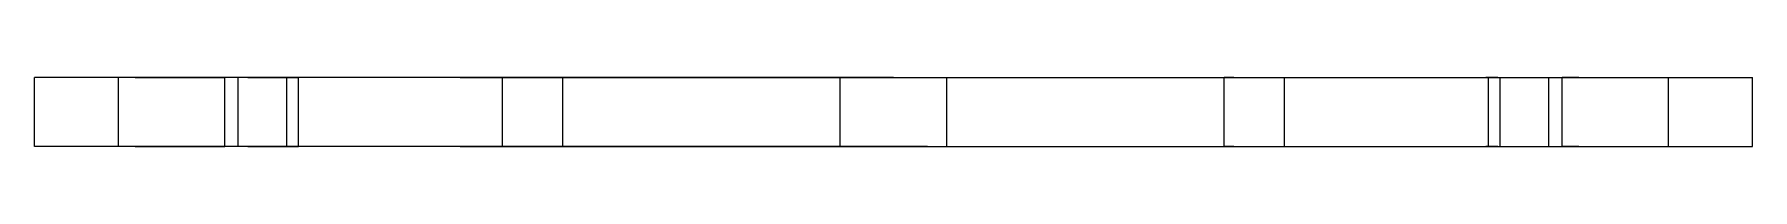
# Model space of a CAD drawing. Header units: millimetres. Extents: x -65 to 200, y -225 to 50.
# Drawn here: x 100 to 200, y -170 to -166 of the extents above; entities that cross this region are included whole.
import ezdxf

# ---------------------------------------------------------------- set-up
doc = ezdxf.new("R2010")
doc.units = ezdxf.units.MM
doc.layers.add('SIDE_YZ', color=7, linetype='Continuous')

msp = doc.modelspace()

# ---------------------------------------------------------------- linework, layer by layer
at = {"layer": 'SIDE_YZ'}
for p, q in [((100.089, -166), (100.01, -166)), ((100.01, -170), (100.01, -166)), ((100.247, -166), (100.089, -166)), ((100.484, -166), (100.247, -166)), ((100.798, -166), (100.484, -166)), ((101.191, -166), (100.798, -166)), ((101.661, -166), (101.191, -166)), ((102.207, -166), (101.661, -166)), ((102.829, -166), (102.207, -166)), ((103.526, -166), (102.829, -166)), ((104.296, -166), (103.526, -166)), ((105.138, -166), (104.296, -166)), ((104.901, -170), (104.901, -166)), ((104.906, -166), (104.901, -166)), ((104.915, -166), (104.906, -166)), ((104.93, -166), (104.915, -166)), ((104.95, -166), (104.93, -166)), ((104.974, -166), (104.95, -166)), ((105.003, -166), (104.974, -166)), ((105.037, -166), (105.003, -166)), ((105.075, -166), (105.037, -166)), ((105.119, -166), (105.075, -166)), ((105.166, -166), (105.119, -166)), ((106.051, -166), (105.138, -166)), ((105.219, -166), (105.166, -166)), ((105.275, -166), (105.219, -166)), ((105.336, -166), (105.275, -166)), ((105.401, -166), (105.336, -166)), ((105.47, -166), (105.401, -166)), ((105.544, -166), (105.47, -166)), ((105.621, -166), (105.544, -166)), ((105.702, -166), (105.621, -166)), ((105.786, -166), (105.702, -166)), ((105.874, -166), (105.786, -166)), ((105.874, -166), (105.966, -166)), ((105.966, -166), (106.06, -166)), ((107.034, -166), (106.051, -166)), ((106.06, -166), (106.158, -166)), ((106.158, -166), (106.259, -166)), ((106.259, -166), (106.362, -166)), ((106.362, -166), (106.468, -166)), ((106.468, -166), (106.576, -166)), ((106.576, -166), (106.687, -166)), ((106.687, -166), (106.799, -166)), ((106.799, -166), (106.914, -166)), ((106.914, -166), (107.03, -166)), ((107.03, -166), (107.148, -166)), ((108.085, -166), (107.034, -166)), ((107.148, -166), (107.267, -166)), ((107.267, -166), (107.388, -166)), ((107.388, -166), (107.509, -166)), ((107.509, -166), (107.631, -166)), ((107.631, -166), (107.754, -166)), ((107.754, -166), (107.877, -166)), ((107.877, -166), (108, -166)), ((108, -166), (108.123, -166)), ((109.201, -166), (108.085, -166)), ((108.123, -166), (108.246, -166)), ((108.246, -166), (108.369, -166)), ((108.369, -166), (108.491, -166)), ((108.491, -166), (108.612, -166)), ((108.612, -166), (108.733, -166)), ((108.733, -166), (108.852, -166)), ((108.852, -166), (108.97, -166)), ((108.97, -166), (109.086, -166)), ((109.086, -166), (109.201, -166)), ((110.383, -166), (109.201, -166)), ((109.201, -166), (109.313, -166)), ((109.313, -166), (109.424, -166)), ((109.424, -166), (109.532, -166)), ((109.532, -166), (109.638, -166)), ((109.638, -166), (109.741, -166)), ((109.741, -166), (109.842, -166)), ((109.842, -166), (109.94, -166)), ((109.94, -166), (110.034, -166)), ((110.034, -166), (110.126, -166)), ((110.126, -166), (110.214, -166)), ((110.214, -166), (110.298, -166)), ((110.298, -166), (110.379, -166)), ((110.379, -166), (110.456, -166)), ((111.627, -166), (110.383, -166)), ((110.456, -166), (110.53, -166)), ((110.53, -166), (110.599, -166)), ((110.599, -166), (110.664, -166)), ((110.664, -166), (110.725, -166)), ((110.725, -166), (110.781, -166)), ((110.781, -166), (110.834, -166)), ((110.834, -166), (110.881, -166)), ((110.881, -166), (110.925, -166)), ((110.925, -166), (110.963, -166)), ((110.963, -166), (110.997, -166)), ((110.997, -166), (111.026, -166)), ((111.026, -166), (111.05, -166)), ((111.05, -166), (111.07, -166)), ((111.07, -166), (111.085, -166)), ((111.085, -166), (111.094, -166)), ((111.094, -166), (111.099, -166)), ((111.099, -170), (111.099, -166)), ((112.932, -166), (111.627, -166)), ((111.877, -170), (111.877, -166)), ((111.88, -166), (111.877, -166)), ((111.886, -166), (111.88, -166)), ((111.894, -166), (111.886, -166)), ((111.905, -166), (111.894, -166)), ((111.919, -166), (111.905, -166)), ((111.935, -166), (111.919, -166)), ((111.954, -166), (111.935, -166)), ((111.976, -166), (111.954, -166)), ((112, -166), (111.976, -166)), ((112.027, -166), (112, -166)), ((112.057, -166), (112.027, -166)), ((112.089, -166), (112.057, -166)), ((112.123, -166), (112.089, -166)), ((112.16, -166), (112.123, -166)), ((112.199, -166), (112.16, -166)), ((112.24, -166), (112.199, -166)), ((112.284, -166), (112.24, -166)), ((112.33, -166), (112.284, -166)), ((112.377, -166), (112.33, -166)), ((112.427, -166), (112.377, -166)), ((112.427, -166), (112.479, -166)), ((112.479, -166), (112.532, -166)), ((112.532, -166), (112.587, -166)), ((112.587, -166), (112.644, -166)), ((112.644, -166), (112.702, -166)), ((112.702, -166), (112.762, -166)), ((112.762, -166), (112.823, -166)), ((112.823, -166), (112.886, -166)), ((112.886, -166), (112.949, -166)), ((114.295, -166), (112.932, -166)), ((112.949, -166), (113.014, -166)), ((113.014, -166), (113.08, -166)), ((113.08, -166), (113.146, -166)), ((113.146, -166), (113.213, -166)), ((113.213, -166), (113.281, -166)), ((113.281, -166), (113.35, -166)), ((113.35, -166), (113.419, -166)), ((113.419, -166), (113.488, -166)), ((113.488, -166), (113.557, -166)), ((113.557, -166), (113.627, -166)), ((113.627, -166), (113.697, -166)), ((113.697, -166), (113.766, -166)), ((113.766, -166), (113.835, -166)), ((113.835, -166), (113.904, -166)), ((113.904, -166), (113.973, -166)), ((113.973, -166), (114.041, -166)), ((114.041, -166), (114.108, -166)), ((114.108, -166), (114.174, -166)), ((114.174, -166), (114.24, -166)), ((114.24, -166), (114.305, -166)), ((115.715, -166), (114.295, -166)), ((114.305, -166), (114.368, -166)), ((114.368, -166), (114.431, -166)), ((114.431, -166), (114.492, -166)), ((114.492, -166), (114.552, -166)), ((114.552, -166), (114.61, -166)), ((114.61, -166), (114.667, -166)), ((114.667, -166), (114.722, -166)), ((114.707, -170), (114.707, -166)), ((114.763, -166), (114.707, -166)), ((114.722, -166), (114.775, -166)), ((114.874, -166), (114.763, -166)), ((114.775, -166), (114.827, -166)), ((114.827, -166), (114.877, -166)), ((115.041, -166), (114.874, -166)), ((114.877, -166), (114.924, -166)), ((114.924, -166), (114.97, -166)), ((114.97, -166), (115.014, -166)), ((115.014, -166), (115.055, -166)), ((115.264, -166), (115.041, -166)), ((115.055, -166), (115.094, -166)), ((115.094, -166), (115.131, -166)), ((115.131, -166), (115.165, -166)), ((115.165, -166), (115.197, -166)), ((115.197, -166), (115.227, -166)), ((115.227, -166), (115.254, -166)), ((115.254, -166), (115.278, -166)), ((115.541, -166), (115.264, -166)), ((115.278, -166), (115.3, -166)), ((115.3, -166), (115.319, -166)), ((115.319, -166), (115.335, -166)), ((115.335, -166), (115.349, -166)), ((115.349, -166), (115.36, -166)), ((115.36, -166), (115.368, -166)), ((115.368, -166), (115.374, -166)), ((115.374, -166), (115.377, -166)), ((115.377, -170), (115.377, -166)), ((115.873, -166), (115.541, -166)), ((117.189, -166), (115.715, -166)), ((116.258, -166), (115.873, -166)), ((116.698, -166), (116.258, -166)), ((117.189, -166), (116.698, -166)), ((118.715, -166), (117.189, -166)), ((117.733, -166), (117.189, -166)), ((118.327, -166), (117.733, -166)), ((118.972, -166), (118.327, -166)), ((120.29, -166), (118.715, -166)), ((119.666, -166), (118.972, -166)), ((120.408, -166), (119.666, -166)), ((121.912, -166), (120.29, -166)), ((121.196, -166), (120.408, -166)), ((122.03, -166), (121.196, -166)), ((123.579, -166), (121.912, -166)), ((122.909, -166), (122.03, -166)), ((123.83, -166), (122.909, -166)), ((125.288, -166), (123.579, -166)), ((124.792, -166), (123.83, -166)), ((124.792, -166), (125.795, -166)), ((127.035, -166), (125.288, -166)), ((125.795, -166), (126.835, -166)), ((126.835, -166), (127.913, -166)), ((128.819, -166), (127.035, -166)), ((127.25, -170), (127.25, -166)), ((127.253, -166), (127.25, -166)), ((127.259, -166), (127.253, -166)), ((127.267, -166), (127.259, -166)), ((127.278, -166), (127.267, -166)), ((127.292, -166), (127.278, -166)), ((127.308, -166), (127.292, -166)), ((127.327, -166), (127.308, -166)), ((127.349, -166), (127.327, -166)), ((127.373, -166), (127.349, -166)), ((127.4, -166), (127.373, -166)), ((127.43, -166), (127.4, -166)), ((127.462, -166), (127.43, -166)), ((127.496, -166), (127.462, -166)), ((127.533, -166), (127.496, -166)), ((127.572, -166), (127.533, -166)), ((127.613, -166), (127.572, -166)), ((127.657, -166), (127.613, -166)), ((127.703, -166), (127.657, -166)), ((127.75, -166), (127.703, -166)), ((127.8, -166), (127.75, -166)), ((127.8, -166), (127.852, -166)), ((127.852, -166), (127.905, -166)), ((127.905, -166), (127.96, -166)), ((127.913, -166), (129.025, -166)), ((127.96, -166), (128.017, -166)), ((128.017, -166), (128.075, -166)), ((128.075, -166), (128.135, -166)), ((128.135, -166), (128.196, -166)), ((128.196, -166), (128.259, -166)), ((128.259, -166), (128.322, -166)), ((128.322, -166), (128.387, -166)), ((128.387, -166), (128.453, -166)), ((128.453, -166), (128.519, -166)), ((128.519, -166), (128.586, -166)), ((128.586, -166), (128.654, -166)), ((128.654, -166), (128.723, -166)), ((128.723, -166), (128.792, -166)), ((128.792, -166), (128.861, -166)), ((130.636, -166), (128.819, -166)), ((128.861, -166), (128.93, -166)), ((128.93, -166), (129, -166)), ((129, -166), (129.07, -166)), ((129.025, -166), (130.17, -166)), ((129.07, -166), (129.139, -166)), ((129.139, -166), (129.208, -166)), ((129.208, -166), (129.277, -166)), ((129.277, -166), (129.346, -166)), ((129.346, -166), (129.414, -166)), ((129.414, -166), (129.481, -166)), ((129.481, -166), (129.547, -166)), ((129.547, -166), (129.613, -166)), ((129.613, -166), (129.678, -166)), ((129.678, -166), (129.741, -166)), ((129.741, -166), (129.804, -166)), ((129.804, -166), (129.865, -166)), ((129.865, -166), (129.925, -166)), ((129.925, -166), (129.983, -166)), ((129.983, -166), (130.04, -166)), ((130.04, -166), (130.095, -166)), ((130.095, -166), (130.148, -166)), ((130.148, -166), (130.2, -166)), ((130.17, -166), (131.347, -166)), ((130.2, -166), (130.25, -166)), ((130.25, -166), (130.297, -166)), ((130.297, -166), (130.343, -166)), ((130.343, -166), (130.387, -166)), ((130.387, -166), (130.428, -166)), ((130.428, -166), (130.467, -166)), ((130.467, -166), (130.504, -166)), ((130.504, -166), (130.538, -166)), ((130.538, -166), (130.57, -166)), ((130.6, -166), (130.57, -166)), ((130.627, -166), (130.6, -166)), ((130.651, -166), (130.627, -166)), ((132.484, -166), (130.636, -166)), ((130.673, -166), (130.651, -166)), ((130.692, -166), (130.673, -166)), ((130.708, -166), (130.692, -166)), ((130.722, -166), (130.708, -166)), ((130.722, -166), (130.733, -166)), ((130.741, -166), (130.733, -166)), ((130.741, -166), (130.747, -166)), ((130.747, -166), (130.75, -166)), ((130.75, -170), (130.75, -166)), ((131.347, -166), (132.553, -166)), ((134.36, -166), (132.484, -166)), ((132.553, -166), (133.787, -166)), ((133.787, -166), (135.046, -166)), ((136.261, -166), (134.36, -166)), ((135.046, -166), (136.329, -166)), ((138.183, -166), (136.261, -166)), ((136.329, -166), (137.634, -166)), ((137.634, -166), (138.958, -166)), ((140.124, -166), (138.183, -166)), ((138.958, -166), (140.3, -166)), ((142.08, -166), (140.124, -166)), ((140.3, -166), (141.657, -166)), ((141.657, -166), (143.027, -166)), ((144.049, -166), (142.08, -166)), ((143.027, -166), (144.409, -166)), ((146.027, -166), (144.049, -166)), ((144.409, -166), (145.799, -166)), ((145.799, -166), (147.195, -166)), ((148.012, -166), (146.027, -166)), ((146.901, -170), (146.901, -166)), ((146.906, -166), (146.901, -166)), ((146.915, -166), (146.906, -166)), ((146.93, -166), (146.915, -166)), ((146.95, -166), (146.93, -166)), ((146.974, -166), (146.95, -166)), ((147.003, -166), (146.974, -166)), ((147.037, -166), (147.003, -166)), ((147.075, -166), (147.037, -166)), ((147.119, -166), (147.075, -166)), ((147.166, -166), (147.119, -166)), ((147.219, -166), (147.166, -166)), ((147.195, -166), (148.597, -166)), ((147.275, -166), (147.219, -166)), ((147.336, -166), (147.275, -166)), ((147.401, -166), (147.336, -166)), ((147.47, -166), (147.401, -166)), ((147.544, -166), (147.47, -166)), ((147.621, -166), (147.544, -166)), ((147.702, -166), (147.621, -166)), ((147.786, -166), (147.702, -166)), ((147.786, -166), (147.874, -166)), ((147.874, -166), (147.966, -166)), ((147.966, -166), (148.06, -166)), ((150, -166), (148.012, -166)), ((148.06, -166), (148.158, -166)), ((148.158, -166), (148.259, -166)), ((148.259, -166), (148.362, -166)), ((148.362, -166), (148.468, -166)), ((148.468, -166), (148.576, -166)), ((148.576, -166), (148.687, -166)), ((148.597, -166), (150, -166)), ((148.687, -166), (148.799, -166)), ((148.799, -166), (148.914, -166)), ((148.914, -166), (149.03, -166)), ((149.03, -166), (149.148, -166)), ((149.148, -166), (149.267, -166)), ((149.267, -166), (149.388, -166)), ((149.388, -166), (149.509, -166)), ((149.509, -166), (149.631, -166)), ((149.631, -166), (149.754, -166)), ((149.754, -166), (149.877, -166)), ((149.877, -166), (150, -166)), ((150, -166), (151.988, -166)), ((150, -166), (150.123, -166)), ((150, -166), (151.403, -166)), ((150.123, -166), (150.246, -166)), ((150.246, -166), (150.369, -166)), ((150.369, -166), (150.491, -166)), ((150.491, -166), (150.612, -166)), ((150.612, -166), (150.733, -166)), ((150.733, -166), (150.852, -166)), ((150.852, -166), (150.97, -166)), ((150.97, -166), (151.086, -166)), ((151.086, -166), (151.201, -166)), ((151.201, -166), (151.313, -166)), ((151.313, -166), (151.424, -166)), ((151.403, -166), (152.805, -166)), ((151.424, -166), (151.532, -166)), ((151.532, -166), (151.638, -166)), ((151.638, -166), (151.741, -166)), ((151.741, -166), (151.842, -166)), ((151.842, -166), (151.94, -166)), ((151.94, -166), (152.034, -166)), ((151.988, -166), (153.973, -166)), ((152.034, -166), (152.126, -166)), ((152.126, -166), (152.214, -166)), ((152.214, -166), (152.298, -166)), ((152.298, -166), (152.379, -166)), ((152.379, -166), (152.456, -166)), ((152.456, -166), (152.53, -166)), ((152.53, -166), (152.599, -166)), ((152.599, -166), (152.664, -166)), ((152.664, -166), (152.725, -166)), ((152.725, -166), (152.781, -166)), ((152.781, -166), (152.834, -166)), ((152.805, -166), (154.201, -166)), ((152.834, -166), (152.881, -166)), ((152.881, -166), (152.925, -166)), ((152.925, -166), (152.963, -166)), ((152.963, -166), (152.997, -166)), ((152.997, -166), (153.026, -166)), ((153.026, -166), (153.05, -166)), ((153.05, -166), (153.07, -166)), ((153.07, -166), (153.085, -166)), ((153.085, -166), (153.094, -166)), ((153.094, -166), (153.099, -166)), ((153.099, -170), (153.099, -166)), ((153.973, -166), (155.951, -166)), ((154.201, -166), (155.591, -166)), ((155.591, -166), (156.973, -166)), ((155.951, -166), (157.92, -166)), ((156.973, -166), (158.343, -166)), ((157.92, -166), (159.876, -166)), ((158.343, -166), (159.7, -166)), ((159.7, -166), (161.042, -166)), ((159.876, -166), (161.817, -166)), ((161.042, -166), (162.366, -166)), ((161.817, -166), (163.739, -166)), ((162.366, -166), (163.671, -166)), ((163.671, -166), (164.954, -166)), ((163.739, -166), (165.64, -166)), ((164.954, -166), (166.213, -166)), ((165.64, -166), (167.516, -166)), ((166.213, -166), (167.447, -166)), ((167.447, -166), (168.653, -166)), ((167.516, -166), (169.364, -166)), ((168.653, -166), (169.83, -166)), ((169.25, -170), (169.25, -166)), ((169.253, -166), (169.25, -166)), ((169.259, -166), (169.253, -166)), ((169.267, -166), (169.259, -166)), ((169.278, -166), (169.267, -166)), ((169.292, -166), (169.278, -166)), ((169.308, -166), (169.292, -166)), ((169.327, -166), (169.308, -166)), ((169.349, -166), (169.327, -166)), ((169.373, -166), (169.349, -166)), ((169.364, -166), (171.181, -166)), ((169.4, -166), (169.373, -166)), ((169.43, -166), (169.4, -166)), ((169.462, -166), (169.43, -166)), ((169.496, -166), (169.462, -166)), ((169.533, -166), (169.496, -166)), ((169.572, -166), (169.533, -166)), ((169.613, -166), (169.572, -166)), ((169.657, -166), (169.613, -166)), ((169.703, -166), (169.657, -166)), ((169.75, -166), (169.703, -166)), ((169.8, -166), (169.75, -166)), ((169.8, -166), (169.852, -166)), ((169.83, -166), (170.975, -166)), ((169.852, -166), (169.905, -166)), ((169.905, -166), (169.96, -166)), ((169.96, -166), (170.017, -166)), ((170.017, -166), (170.075, -166)), ((170.075, -166), (170.135, -166)), ((170.135, -166), (170.196, -166)), ((170.196, -166), (170.259, -166)), ((170.259, -166), (170.322, -166)), ((170.322, -166), (170.387, -166)), ((170.387, -166), (170.453, -166)), ((170.453, -166), (170.519, -166)), ((170.519, -166), (170.586, -166)), ((170.586, -166), (170.654, -166)), ((170.654, -166), (170.723, -166)), ((170.723, -166), (170.792, -166)), ((170.792, -166), (170.861, -166)), ((170.861, -166), (170.93, -166)), ((170.93, -166), (171, -166)), ((170.975, -166), (172.087, -166)), ((171, -166), (171.07, -166)), ((171.07, -166), (171.139, -166)), ((171.139, -166), (171.208, -166)), ((171.181, -166), (172.965, -166)), ((171.208, -166), (171.277, -166)), ((171.277, -166), (171.346, -166)), ((171.346, -166), (171.414, -166)), ((171.414, -166), (171.481, -166)), ((171.481, -166), (171.547, -166)), ((171.547, -166), (171.613, -166)), ((171.613, -166), (171.678, -166)), ((171.678, -166), (171.741, -166)), ((171.741, -166), (171.804, -166)), ((171.804, -166), (171.865, -166)), ((171.865, -166), (171.925, -166)), ((171.925, -166), (171.983, -166)), ((171.983, -166), (172.04, -166)), ((172.04, -166), (172.095, -166)), ((172.087, -166), (173.165, -166)), ((172.095, -166), (172.148, -166)), ((172.148, -166), (172.2, -166)), ((172.2, -166), (172.25, -166)), ((172.25, -166), (172.297, -166)), ((172.297, -166), (172.343, -166)), ((172.343, -166), (172.387, -166)), ((172.387, -166), (172.428, -166)), ((172.428, -166), (172.467, -166)), ((172.467, -166), (172.504, -166)), ((172.504, -166), (172.538, -166)), ((172.538, -166), (172.57, -166)), ((172.57, -166), (172.6, -166)), ((172.6, -166), (172.627, -166)), ((172.627, -166), (172.651, -166)), ((172.651, -166), (172.673, -166)), ((172.673, -166), (172.692, -166)), ((172.692, -166), (172.708, -166)), ((172.708, -166), (172.722, -166)), ((172.722, -166), (172.733, -166)), ((172.733, -166), (172.741, -166)), ((172.741, -166), (172.747, -166)), ((172.747, -166), (172.75, -166)), ((172.75, -170), (172.75, -166)), ((172.965, -166), (174.712, -166)), ((173.165, -166), (174.205, -166)), ((174.205, -166), (175.208, -166)), ((174.712, -166), (176.421, -166)), ((175.208, -166), (176.17, -166)), ((176.17, -166), (177.091, -166)), ((176.421, -166), (178.088, -166)), ((177.091, -166), (177.97, -166)), ((177.97, -166), (178.804, -166)), ((178.088, -166), (179.71, -166)), ((178.804, -166), (179.592, -166)), ((179.592, -166), (180.334, -166)), ((179.71, -166), (181.285, -166)), ((180.334, -166), (181.028, -166)), ((181.028, -166), (181.673, -166)), ((181.285, -166), (182.811, -166)), ((181.673, -166), (182.267, -166)), ((182.267, -166), (182.811, -166)), ((182.811, -166), (184.285, -166)), ((182.811, -166), (183.302, -166)), ((183.302, -166), (183.742, -166)), ((183.742, -166), (184.127, -166)), ((184.127, -166), (184.459, -166)), ((184.285, -166), (185.705, -166)), ((184.736, -166), (184.459, -166)), ((184.623, -170), (184.623, -166)), ((184.626, -166), (184.623, -166)), ((184.632, -166), (184.626, -166)), ((184.64, -166), (184.632, -166)), ((184.651, -166), (184.64, -166)), ((184.665, -166), (184.651, -166)), ((184.681, -166), (184.665, -166)), ((184.7, -166), (184.681, -166)), ((184.722, -166), (184.7, -166)), ((184.746, -166), (184.722, -166)), ((184.959, -166), (184.736, -166)), ((184.773, -166), (184.746, -166)), ((184.803, -166), (184.773, -166)), ((184.835, -166), (184.803, -166)), ((184.869, -166), (184.835, -166)), ((184.906, -166), (184.869, -166)), ((184.945, -166), (184.906, -166)), ((184.986, -166), (184.945, -166)), ((185.126, -166), (184.959, -166)), ((185.03, -166), (184.986, -166)), ((185.076, -166), (185.03, -166)), ((185.123, -166), (185.076, -166)), ((185.173, -166), (185.123, -166)), ((185.126, -166), (185.237, -166)), ((185.173, -166), (185.225, -166)), ((185.225, -166), (185.278, -166)), ((185.237, -166), (185.293, -166)), ((185.278, -166), (185.333, -166)), ((185.293, -170), (185.293, -166)), ((185.333, -166), (185.39, -166)), ((185.39, -166), (185.448, -166)), ((185.448, -166), (185.508, -166)), ((185.508, -166), (185.569, -166)), ((185.569, -166), (185.632, -166)), ((185.632, -166), (185.695, -166)), ((185.695, -166), (185.76, -166)), ((185.705, -166), (187.068, -166)), ((185.76, -166), (185.826, -166)), ((185.826, -166), (185.892, -166)), ((185.892, -166), (185.959, -166)), ((185.959, -166), (186.027, -166)), ((186.027, -166), (186.096, -166)), ((186.096, -166), (186.165, -166)), ((186.165, -166), (186.234, -166)), ((186.234, -166), (186.303, -166)), ((186.303, -166), (186.373, -166)), ((186.373, -166), (186.443, -166)), ((186.443, -166), (186.512, -166)), ((186.512, -166), (186.581, -166)), ((186.581, -166), (186.65, -166)), ((186.65, -166), (186.719, -166)), ((186.719, -166), (186.787, -166)), ((186.787, -166), (186.854, -166)), ((186.854, -166), (186.92, -166)), ((186.92, -166), (186.986, -166)), ((186.986, -166), (187.051, -166)), ((187.051, -166), (187.114, -166)), ((187.068, -166), (188.373, -166)), ((187.114, -166), (187.177, -166)), ((187.177, -166), (187.238, -166)), ((187.238, -166), (187.298, -166)), ((187.298, -166), (187.356, -166)), ((187.356, -166), (187.413, -166)), ((187.413, -166), (187.468, -166)), ((187.468, -166), (187.521, -166)), ((187.521, -166), (187.573, -166)), ((187.573, -166), (187.623, -166)), ((187.623, -166), (187.67, -166)), ((187.67, -166), (187.716, -166)), ((187.716, -166), (187.76, -166)), ((187.76, -166), (187.801, -166)), ((187.801, -166), (187.84, -166)), ((187.84, -166), (187.877, -166)), ((187.877, -166), (187.911, -166)), ((187.911, -166), (187.943, -166)), ((187.943, -166), (187.973, -166)), ((187.973, -166), (188, -166)), ((188, -166), (188.024, -166)), ((188.024, -166), (188.046, -166)), ((188.046, -166), (188.065, -166)), ((188.065, -166), (188.081, -166)), ((188.081, -166), (188.095, -166)), ((188.095, -166), (188.106, -166)), ((188.106, -166), (188.114, -166)), ((188.114, -166), (188.12, -166)), ((188.12, -166), (188.123, -166)), ((188.123, -170), (188.123, -166)), ((188.373, -166), (189.617, -166)), ((188.901, -170), (188.901, -166)), ((188.906, -166), (188.901, -166)), ((188.915, -166), (188.906, -166)), ((188.93, -166), (188.915, -166)), ((188.95, -166), (188.93, -166)), ((188.974, -166), (188.95, -166)), ((189.003, -166), (188.974, -166)), ((189.037, -166), (189.003, -166)), ((189.075, -166), (189.037, -166)), ((189.119, -166), (189.075, -166)), ((189.166, -166), (189.119, -166)), ((189.219, -166), (189.166, -166)), ((189.275, -166), (189.219, -166)), ((189.336, -166), (189.275, -166)), ((189.401, -166), (189.336, -166)), ((189.47, -166), (189.401, -166)), ((189.544, -166), (189.47, -166)), ((189.621, -166), (189.544, -166)), ((189.617, -166), (190.799, -166)), ((189.702, -166), (189.621, -166)), ((189.786, -166), (189.702, -166)), ((189.874, -166), (189.786, -166)), ((189.874, -166), (189.966, -166)), ((189.966, -166), (190.06, -166)), ((190.06, -166), (190.158, -166)), ((190.158, -166), (190.259, -166)), ((190.259, -166), (190.362, -166)), ((190.362, -166), (190.468, -166)), ((190.468, -166), (190.576, -166)), ((190.576, -166), (190.687, -166)), ((190.687, -166), (190.799, -166)), ((190.799, -166), (191.915, -166)), ((190.799, -166), (190.914, -166)), ((190.914, -166), (191.03, -166)), ((191.03, -166), (191.148, -166)), ((191.148, -166), (191.267, -166)), ((191.267, -166), (191.388, -166)), ((191.388, -166), (191.509, -166)), ((191.509, -166), (191.631, -166)), ((191.631, -166), (191.754, -166)), ((191.754, -166), (191.877, -166)), ((191.877, -166), (192, -166)), ((191.915, -166), (192.966, -166)), ((192, -166), (192.123, -166)), ((192.123, -166), (192.246, -166)), ((192.246, -166), (192.369, -166)), ((192.369, -166), (192.491, -166)), ((192.491, -166), (192.612, -166)), ((192.612, -166), (192.733, -166)), ((192.733, -166), (192.852, -166)), ((192.852, -166), (192.97, -166)), ((192.966, -166), (193.949, -166)), ((192.97, -166), (193.086, -166)), ((193.086, -166), (193.201, -166)), ((193.201, -166), (193.313, -166)), ((193.313, -166), (193.424, -166)), ((193.424, -166), (193.532, -166)), ((193.532, -166), (193.638, -166)), ((193.638, -166), (193.741, -166)), ((193.741, -166), (193.842, -166)), ((193.842, -166), (193.94, -166)), ((193.94, -166), (194.034, -166)), ((193.949, -166), (194.862, -166)), ((194.034, -166), (194.126, -166)), ((194.126, -166), (194.214, -166)), ((194.214, -166), (194.298, -166)), ((194.298, -166), (194.379, -166)), ((194.379, -166), (194.456, -166)), ((194.456, -166), (194.53, -166)), ((194.53, -166), (194.599, -166)), ((194.599, -166), (194.664, -166)), ((194.664, -166), (194.725, -166)), ((194.725, -166), (194.781, -166)), ((194.781, -166), (194.834, -166)), ((194.834, -166), (194.881, -166)), ((194.862, -166), (195.704, -166)), ((194.881, -166), (194.925, -166)), ((194.925, -166), (194.963, -166)), ((194.963, -166), (194.997, -166)), ((194.997, -166), (195.026, -166)), ((195.026, -166), (195.05, -166)), ((195.05, -166), (195.07, -166)), ((195.07, -166), (195.085, -166)), ((195.085, -166), (195.094, -166)), ((195.094, -166), (195.099, -166)), ((195.099, -170), (195.099, -166)), ((195.704, -166), (196.474, -166)), ((196.474, -166), (197.171, -166)), ((197.171, -166), (197.793, -166)), ((197.793, -166), (198.339, -166)), ((198.339, -166), (198.809, -166)), ((198.809, -166), (199.202, -166)), ((199.202, -166), (199.516, -166)), ((199.516, -166), (199.753, -166)), ((199.753, -166), (199.911, -166)), ((199.911, -166), (199.99, -166)), ((199.99, -170), (199.99, -166)), ((100.089, -170), (100.01, -170)), ((100.247, -170), (100.089, -170)), ((100.484, -170), (100.247, -170)), ((100.798, -170), (100.484, -170)), ((101.191, -170), (100.798, -170)), ((101.661, -170), (101.191, -170)), ((102.207, -170), (101.661, -170)), ((102.829, -170), (102.207, -170)), ((103.526, -170), (102.829, -170)), ((104.296, -170), (103.526, -170)), ((105.138, -170), (104.296, -170)), ((104.906, -170), (104.901, -170)), ((104.915, -170), (104.906, -170)), ((104.93, -170), (104.915, -170)), ((104.95, -170), (104.93, -170)), ((104.974, -170), (104.95, -170)), ((105.003, -170), (104.974, -170)), ((105.037, -170), (105.003, -170)), ((105.075, -170), (105.037, -170)), ((105.119, -170), (105.075, -170)), ((105.166, -170), (105.119, -170)), ((106.051, -170), (105.138, -170)), ((105.219, -170), (105.166, -170)), ((105.275, -170), (105.219, -170)), ((105.336, -170), (105.275, -170)), ((105.401, -170), (105.336, -170)), ((105.47, -170), (105.401, -170)), ((105.544, -170), (105.47, -170)), ((105.621, -170), (105.544, -170)), ((105.702, -170), (105.621, -170)), ((105.786, -170), (105.702, -170)), ((105.874, -170), (105.786, -170)), ((105.874, -170), (105.966, -170)), ((105.966, -170), (106.06, -170)), ((107.034, -170), (106.051, -170)), ((106.06, -170), (106.158, -170)), ((106.158, -170), (106.259, -170)), ((106.259, -170), (106.362, -170)), ((106.362, -170), (106.468, -170)), ((106.468, -170), (106.576, -170)), ((106.576, -170), (106.687, -170)), ((106.687, -170), (106.799, -170)), ((106.799, -170), (106.914, -170)), ((106.914, -170), (107.03, -170)), ((107.03, -170), (107.148, -170)), ((108.085, -170), (107.034, -170)), ((107.148, -170), (107.267, -170)), ((107.267, -170), (107.388, -170)), ((107.388, -170), (107.509, -170)), ((107.509, -170), (107.631, -170)), ((107.631, -170), (107.754, -170)), ((107.754, -170), (107.877, -170)), ((107.877, -170), (108, -170)), ((108, -170), (108.123, -170)), ((109.201, -170), (108.085, -170)), ((108.123, -170), (108.246, -170)), ((108.246, -170), (108.369, -170)), ((108.369, -170), (108.491, -170)), ((108.491, -170), (108.612, -170)), ((108.612, -170), (108.733, -170)), ((108.733, -170), (108.852, -170)), ((108.852, -170), (108.97, -170)), ((108.97, -170), (109.086, -170)), ((109.086, -170), (109.201, -170)), ((110.383, -170), (109.201, -170)), ((109.201, -170), (109.313, -170)), ((109.313, -170), (109.424, -170)), ((109.424, -170), (109.532, -170)), ((109.532, -170), (109.638, -170)), ((109.638, -170), (109.741, -170)), ((109.741, -170), (109.842, -170)), ((109.842, -170), (109.94, -170)), ((109.94, -170), (110.034, -170)), ((110.034, -170), (110.126, -170)), ((110.126, -170), (110.214, -170)), ((110.214, -170), (110.298, -170)), ((110.298, -170), (110.379, -170)), ((110.379, -170), (110.456, -170)), ((111.627, -170), (110.383, -170)), ((110.456, -170), (110.53, -170)), ((110.53, -170), (110.599, -170)), ((110.599, -170), (110.664, -170)), ((110.664, -170), (110.725, -170)), ((110.725, -170), (110.781, -170)), ((110.781, -170), (110.834, -170)), ((110.834, -170), (110.881, -170)), ((110.881, -170), (110.925, -170)), ((110.925, -170), (110.963, -170)), ((110.963, -170), (110.997, -170)), ((110.997, -170), (111.026, -170)), ((111.026, -170), (111.05, -170)), ((111.05, -170), (111.07, -170)), ((111.07, -170), (111.085, -170)), ((111.085, -170), (111.094, -170)), ((111.094, -170), (111.099, -170)), ((112.932, -170), (111.627, -170)), ((111.88, -170), (111.877, -170)), ((111.886, -170), (111.88, -170)), ((111.894, -170), (111.886, -170)), ((111.905, -170), (111.894, -170)), ((111.919, -170), (111.905, -170)), ((111.935, -170), (111.919, -170)), ((111.954, -170), (111.935, -170)), ((111.976, -170), (111.954, -170)), ((112, -170), (111.976, -170)), ((112.027, -170), (112, -170)), ((112.057, -170), (112.027, -170)), ((112.089, -170), (112.057, -170)), ((112.123, -170), (112.089, -170)), ((112.16, -170), (112.123, -170)), ((112.199, -170), (112.16, -170)), ((112.24, -170), (112.199, -170)), ((112.284, -170), (112.24, -170)), ((112.33, -170), (112.284, -170)), ((112.377, -170), (112.33, -170)), ((112.427, -170), (112.377, -170)), ((112.427, -170), (112.479, -170)), ((112.479, -170), (112.532, -170)), ((112.532, -170), (112.587, -170)), ((112.587, -170), (112.644, -170)), ((112.644, -170), (112.702, -170)), ((112.702, -170), (112.762, -170)), ((112.762, -170), (112.823, -170)), ((112.823, -170), (112.886, -170)), ((112.886, -170), (112.949, -170)), ((114.295, -170), (112.932, -170)), ((112.949, -170), (113.014, -170)), ((113.014, -170), (113.08, -170)), ((113.08, -170), (113.146, -170)), ((113.146, -170), (113.213, -170)), ((113.213, -170), (113.281, -170)), ((113.281, -170), (113.35, -170)), ((113.35, -170), (113.419, -170)), ((113.419, -170), (113.488, -170)), ((113.488, -170), (113.557, -170)), ((113.557, -170), (113.627, -170)), ((113.627, -170), (113.697, -170)), ((113.697, -170), (113.766, -170)), ((113.766, -170), (113.835, -170)), ((113.835, -170), (113.904, -170)), ((113.904, -170), (113.973, -170)), ((113.973, -170), (114.041, -170)), ((114.041, -170), (114.108, -170)), ((114.108, -170), (114.174, -170)), ((114.174, -170), (114.24, -170)), ((114.24, -170), (114.305, -170)), ((115.715, -170), (114.295, -170)), ((114.305, -170), (114.368, -170)), ((114.368, -170), (114.431, -170)), ((114.431, -170), (114.492, -170)), ((114.492, -170), (114.552, -170)), ((114.552, -170), (114.61, -170)), ((114.61, -170), (114.667, -170)), ((114.667, -170), (114.722, -170)), ((114.763, -170), (114.707, -170)), ((114.722, -170), (114.775, -170)), ((114.874, -170), (114.763, -170)), ((114.775, -170), (114.827, -170)), ((114.827, -170), (114.877, -170)), ((115.041, -170), (114.874, -170)), ((114.877, -170), (114.924, -170)), ((114.924, -170), (114.97, -170)), ((114.97, -170), (115.014, -170)), ((115.014, -170), (115.055, -170)), ((115.264, -170), (115.041, -170)), ((115.055, -170), (115.094, -170)), ((115.094, -170), (115.131, -170)), ((115.131, -170), (115.165, -170)), ((115.165, -170), (115.197, -170)), ((115.197, -170), (115.227, -170)), ((115.227, -170), (115.254, -170)), ((115.254, -170), (115.278, -170)), ((115.541, -170), (115.264, -170)), ((115.278, -170), (115.3, -170)), ((115.3, -170), (115.319, -170)), ((115.319, -170), (115.335, -170)), ((115.335, -170), (115.349, -170)), ((115.349, -170), (115.36, -170)), ((115.36, -170), (115.368, -170)), ((115.368, -170), (115.374, -170)), ((115.374, -170), (115.377, -170)), ((115.873, -170), (115.541, -170)), ((117.189, -170), (115.715, -170)), ((116.258, -170), (115.873, -170)), ((116.698, -170), (116.258, -170)), ((117.189, -170), (116.698, -170)), ((118.715, -170), (117.189, -170)), ((117.733, -170), (117.189, -170)), ((118.327, -170), (117.733, -170)), ((118.972, -170), (118.327, -170)), ((120.29, -170), (118.715, -170)), ((119.666, -170), (118.972, -170)), ((120.408, -170), (119.666, -170)), ((121.912, -170), (120.29, -170)), ((121.196, -170), (120.408, -170)), ((122.03, -170), (121.196, -170)), ((123.579, -170), (121.912, -170)), ((122.909, -170), (122.03, -170)), ((123.83, -170), (122.909, -170)), ((125.288, -170), (123.579, -170)), ((124.792, -170), (123.83, -170)), ((124.792, -170), (125.795, -170)), ((127.035, -170), (125.288, -170)), ((125.795, -170), (126.835, -170)), ((126.835, -170), (127.913, -170)), ((128.819, -170), (127.035, -170)), ((127.253, -170), (127.25, -170)), ((127.259, -170), (127.253, -170)), ((127.267, -170), (127.259, -170)), ((127.278, -170), (127.267, -170)), ((127.292, -170), (127.278, -170)), ((127.308, -170), (127.292, -170)), ((127.327, -170), (127.308, -170)), ((127.349, -170), (127.327, -170)), ((127.373, -170), (127.349, -170)), ((127.4, -170), (127.373, -170)), ((127.43, -170), (127.4, -170)), ((127.462, -170), (127.43, -170)), ((127.496, -170), (127.462, -170)), ((127.533, -170), (127.496, -170)), ((127.572, -170), (127.533, -170)), ((127.613, -170), (127.572, -170)), ((127.657, -170), (127.613, -170)), ((127.703, -170), (127.657, -170)), ((127.75, -170), (127.703, -170)), ((127.8, -170), (127.75, -170)), ((127.8, -170), (127.852, -170)), ((127.852, -170), (127.905, -170)), ((127.905, -170), (127.96, -170)), ((127.913, -170), (129.025, -170)), ((127.96, -170), (128.017, -170)), ((128.017, -170), (128.075, -170)), ((128.075, -170), (128.135, -170)), ((128.135, -170), (128.196, -170)), ((128.196, -170), (128.259, -170)), ((128.259, -170), (128.322, -170)), ((128.322, -170), (128.387, -170)), ((128.387, -170), (128.453, -170)), ((128.453, -170), (128.519, -170)), ((128.519, -170), (128.586, -170)), ((128.586, -170), (128.654, -170)), ((128.654, -170), (128.723, -170)), ((128.723, -170), (128.792, -170)), ((128.792, -170), (128.861, -170)), ((130.636, -170), (128.819, -170)), ((128.861, -170), (128.93, -170)), ((128.93, -170), (129, -170)), ((129, -170), (129.07, -170)), ((129.025, -170), (130.17, -170)), ((129.07, -170), (129.139, -170)), ((129.139, -170), (129.208, -170)), ((129.208, -170), (129.277, -170)), ((129.277, -170), (129.346, -170)), ((129.346, -170), (129.414, -170)), ((129.414, -170), (129.481, -170)), ((129.481, -170), (129.547, -170)), ((129.547, -170), (129.613, -170)), ((129.613, -170), (129.678, -170)), ((129.678, -170), (129.741, -170)), ((129.741, -170), (129.804, -170)), ((129.804, -170), (129.865, -170)), ((129.865, -170), (129.925, -170)), ((129.925, -170), (129.983, -170)), ((129.983, -170), (130.04, -170)), ((130.04, -170), (130.095, -170)), ((130.095, -170), (130.148, -170)), ((130.148, -170), (130.2, -170)), ((130.17, -170), (131.347, -170)), ((130.2, -170), (130.25, -170)), ((130.25, -170), (130.297, -170)), ((130.297, -170), (130.343, -170)), ((130.343, -170), (130.387, -170)), ((130.387, -170), (130.428, -170)), ((130.428, -170), (130.467, -170)), ((130.467, -170), (130.504, -170)), ((130.504, -170), (130.538, -170)), ((130.538, -170), (130.57, -170)), ((130.6, -170), (130.57, -170)), ((130.627, -170), (130.6, -170)), ((130.651, -170), (130.627, -170)), ((132.484, -170), (130.636, -170)), ((130.673, -170), (130.651, -170)), ((130.692, -170), (130.673, -170)), ((130.708, -170), (130.692, -170)), ((130.708, -170), (130.722, -170)), ((130.722, -170), (130.733, -170)), ((130.741, -170), (130.733, -170)), ((130.747, -170), (130.741, -170)), ((130.747, -170), (130.75, -170)), ((131.347, -170), (132.553, -170)), ((134.36, -170), (132.484, -170)), ((132.553, -170), (133.787, -170)), ((133.787, -170), (135.046, -170)), ((136.261, -170), (134.36, -170)), ((135.046, -170), (136.329, -170)), ((138.183, -170), (136.261, -170)), ((136.329, -170), (137.634, -170)), ((137.634, -170), (138.958, -170)), ((140.124, -170), (138.183, -170)), ((138.958, -170), (140.3, -170)), ((142.08, -170), (140.124, -170)), ((140.3, -170), (141.657, -170)), ((141.657, -170), (143.027, -170)), ((144.049, -170), (142.08, -170)), ((143.027, -170), (144.409, -170)), ((146.027, -170), (144.049, -170)), ((144.409, -170), (145.799, -170)), ((145.799, -170), (147.195, -170)), ((148.012, -170), (146.027, -170)), ((146.906, -170), (146.901, -170)), ((146.915, -170), (146.906, -170)), ((146.93, -170), (146.915, -170)), ((146.95, -170), (146.93, -170)), ((146.974, -170), (146.95, -170)), ((147.003, -170), (146.974, -170)), ((147.037, -170), (147.003, -170)), ((147.075, -170), (147.037, -170)), ((147.119, -170), (147.075, -170)), ((147.166, -170), (147.119, -170)), ((147.219, -170), (147.166, -170)), ((147.195, -170), (148.597, -170)), ((147.275, -170), (147.219, -170)), ((147.336, -170), (147.275, -170)), ((147.401, -170), (147.336, -170)), ((147.47, -170), (147.401, -170)), ((147.544, -170), (147.47, -170)), ((147.621, -170), (147.544, -170)), ((147.702, -170), (147.621, -170)), ((147.786, -170), (147.702, -170)), ((147.786, -170), (147.874, -170)), ((147.874, -170), (147.966, -170)), ((147.966, -170), (148.06, -170)), ((150, -170), (148.012, -170)), ((148.06, -170), (148.158, -170)), ((148.158, -170), (148.259, -170)), ((148.259, -170), (148.362, -170)), ((148.362, -170), (148.468, -170)), ((148.468, -170), (148.576, -170)), ((148.576, -170), (148.687, -170)), ((148.597, -170), (150, -170)), ((148.687, -170), (148.799, -170)), ((148.799, -170), (148.914, -170)), ((148.914, -170), (149.03, -170)), ((149.03, -170), (149.148, -170)), ((149.148, -170), (149.267, -170)), ((149.267, -170), (149.388, -170)), ((149.388, -170), (149.509, -170)), ((149.509, -170), (149.631, -170)), ((149.631, -170), (149.754, -170)), ((149.754, -170), (149.877, -170)), ((149.877, -170), (150, -170)), ((151.988, -170), (150, -170)), ((150, -170), (150.123, -170)), ((150, -170), (151.403, -170)), ((150.123, -170), (150.246, -170)), ((150.246, -170), (150.369, -170)), ((150.369, -170), (150.491, -170)), ((150.491, -170), (150.612, -170)), ((150.612, -170), (150.733, -170)), ((150.733, -170), (150.852, -170)), ((150.852, -170), (150.97, -170)), ((150.97, -170), (151.086, -170)), ((151.086, -170), (151.201, -170)), ((151.201, -170), (151.313, -170)), ((151.313, -170), (151.424, -170)), ((151.403, -170), (152.805, -170)), ((151.424, -170), (151.532, -170)), ((151.532, -170), (151.638, -170)), ((151.638, -170), (151.741, -170)), ((151.741, -170), (151.842, -170)), ((151.842, -170), (151.94, -170)), ((151.94, -170), (152.034, -170)), ((151.988, -170), (153.973, -170)), ((152.034, -170), (152.126, -170)), ((152.126, -170), (152.214, -170)), ((152.214, -170), (152.298, -170)), ((152.298, -170), (152.379, -170)), ((152.379, -170), (152.456, -170)), ((152.456, -170), (152.53, -170)), ((152.53, -170), (152.599, -170)), ((152.599, -170), (152.664, -170)), ((152.664, -170), (152.725, -170)), ((152.725, -170), (152.781, -170)), ((152.781, -170), (152.834, -170)), ((152.805, -170), (154.201, -170)), ((152.834, -170), (152.881, -170)), ((152.881, -170), (152.925, -170)), ((152.925, -170), (152.963, -170)), ((152.963, -170), (152.997, -170)), ((152.997, -170), (153.026, -170)), ((153.026, -170), (153.05, -170)), ((153.05, -170), (153.07, -170)), ((153.07, -170), (153.085, -170)), ((153.085, -170), (153.094, -170)), ((153.094, -170), (153.099, -170)), ((153.973, -170), (155.951, -170)), ((154.201, -170), (155.591, -170)), ((155.591, -170), (156.973, -170)), ((155.951, -170), (157.92, -170)), ((156.973, -170), (158.343, -170)), ((157.92, -170), (159.876, -170)), ((158.343, -170), (159.7, -170)), ((159.7, -170), (161.042, -170)), ((159.876, -170), (161.817, -170)), ((161.042, -170), (162.366, -170)), ((161.817, -170), (163.739, -170)), ((162.366, -170), (163.671, -170)), ((163.671, -170), (164.954, -170)), ((163.739, -170), (165.64, -170)), ((164.954, -170), (166.213, -170)), ((165.64, -170), (167.516, -170)), ((166.213, -170), (167.447, -170)), ((167.447, -170), (168.653, -170)), ((167.516, -170), (169.364, -170)), ((168.653, -170), (169.83, -170)), ((169.253, -170), (169.25, -170)), ((169.259, -170), (169.253, -170)), ((169.267, -170), (169.259, -170)), ((169.278, -170), (169.267, -170)), ((169.292, -170), (169.278, -170)), ((169.308, -170), (169.292, -170)), ((169.327, -170), (169.308, -170)), ((169.349, -170), (169.327, -170)), ((169.373, -170), (169.349, -170)), ((169.364, -170), (171.181, -170)), ((169.4, -170), (169.373, -170)), ((169.43, -170), (169.4, -170)), ((169.462, -170), (169.43, -170)), ((169.496, -170), (169.462, -170)), ((169.533, -170), (169.496, -170)), ((169.572, -170), (169.533, -170)), ((169.613, -170), (169.572, -170)), ((169.657, -170), (169.613, -170)), ((169.703, -170), (169.657, -170)), ((169.75, -170), (169.703, -170)), ((169.8, -170), (169.75, -170)), ((169.8, -170), (169.852, -170)), ((169.83, -170), (170.975, -170)), ((169.852, -170), (169.905, -170)), ((169.905, -170), (169.96, -170)), ((169.96, -170), (170.017, -170)), ((170.017, -170), (170.075, -170)), ((170.075, -170), (170.135, -170)), ((170.135, -170), (170.196, -170)), ((170.196, -170), (170.259, -170)), ((170.259, -170), (170.322, -170)), ((170.322, -170), (170.387, -170)), ((170.387, -170), (170.453, -170)), ((170.453, -170), (170.519, -170)), ((170.519, -170), (170.586, -170)), ((170.586, -170), (170.654, -170)), ((170.654, -170), (170.723, -170)), ((170.723, -170), (170.792, -170)), ((170.792, -170), (170.861, -170)), ((170.861, -170), (170.93, -170)), ((170.93, -170), (171, -170)), ((170.975, -170), (172.087, -170)), ((171, -170), (171.07, -170)), ((171.07, -170), (171.139, -170)), ((171.139, -170), (171.208, -170)), ((171.181, -170), (172.965, -170)), ((171.208, -170), (171.277, -170)), ((171.277, -170), (171.346, -170)), ((171.346, -170), (171.414, -170)), ((171.414, -170), (171.481, -170)), ((171.481, -170), (171.547, -170)), ((171.547, -170), (171.613, -170)), ((171.613, -170), (171.678, -170)), ((171.678, -170), (171.741, -170)), ((171.741, -170), (171.804, -170)), ((171.804, -170), (171.865, -170)), ((171.865, -170), (171.925, -170)), ((171.925, -170), (171.983, -170)), ((171.983, -170), (172.04, -170)), ((172.04, -170), (172.095, -170)), ((172.087, -170), (173.165, -170)), ((172.095, -170), (172.148, -170)), ((172.148, -170), (172.2, -170)), ((172.2, -170), (172.25, -170)), ((172.25, -170), (172.297, -170)), ((172.297, -170), (172.343, -170)), ((172.343, -170), (172.387, -170)), ((172.387, -170), (172.428, -170)), ((172.428, -170), (172.467, -170)), ((172.467, -170), (172.504, -170)), ((172.504, -170), (172.538, -170)), ((172.538, -170), (172.57, -170)), ((172.57, -170), (172.6, -170)), ((172.6, -170), (172.627, -170)), ((172.627, -170), (172.651, -170)), ((172.651, -170), (172.673, -170)), ((172.673, -170), (172.692, -170)), ((172.692, -170), (172.708, -170)), ((172.708, -170), (172.722, -170)), ((172.722, -170), (172.733, -170)), ((172.733, -170), (172.741, -170)), ((172.741, -170), (172.747, -170)), ((172.747, -170), (172.75, -170)), ((172.965, -170), (174.712, -170)), ((173.165, -170), (174.205, -170)), ((174.205, -170), (175.208, -170)), ((174.712, -170), (176.421, -170)), ((175.208, -170), (176.17, -170)), ((176.17, -170), (177.091, -170)), ((176.421, -170), (178.088, -170)), ((177.091, -170), (177.97, -170)), ((177.97, -170), (178.804, -170)), ((178.088, -170), (179.71, -170)), ((178.804, -170), (179.592, -170)), ((179.592, -170), (180.334, -170)), ((179.71, -170), (181.285, -170)), ((180.334, -170), (181.028, -170)), ((181.028, -170), (181.673, -170)), ((181.285, -170), (182.811, -170)), ((181.673, -170), (182.267, -170)), ((182.267, -170), (182.811, -170)), ((182.811, -170), (184.285, -170)), ((182.811, -170), (183.302, -170)), ((183.302, -170), (183.742, -170)), ((183.742, -170), (184.127, -170)), ((184.127, -170), (184.459, -170)), ((184.285, -170), (185.705, -170)), ((184.736, -170), (184.459, -170)), ((184.626, -170), (184.623, -170)), ((184.632, -170), (184.626, -170)), ((184.64, -170), (184.632, -170)), ((184.651, -170), (184.64, -170)), ((184.665, -170), (184.651, -170)), ((184.681, -170), (184.665, -170)), ((184.7, -170), (184.681, -170)), ((184.722, -170), (184.7, -170)), ((184.746, -170), (184.722, -170)), ((184.959, -170), (184.736, -170)), ((184.773, -170), (184.746, -170)), ((184.803, -170), (184.773, -170)), ((184.835, -170), (184.803, -170)), ((184.869, -170), (184.835, -170)), ((184.906, -170), (184.869, -170)), ((184.945, -170), (184.906, -170)), ((184.986, -170), (184.945, -170)), ((185.126, -170), (184.959, -170)), ((185.03, -170), (184.986, -170)), ((185.076, -170), (185.03, -170)), ((185.123, -170), (185.076, -170)), ((185.173, -170), (185.123, -170)), ((185.126, -170), (185.237, -170)), ((185.173, -170), (185.225, -170)), ((185.225, -170), (185.278, -170)), ((185.237, -170), (185.293, -170)), ((185.278, -170), (185.333, -170)), ((185.333, -170), (185.39, -170)), ((185.39, -170), (185.448, -170)), ((185.448, -170), (185.508, -170)), ((185.508, -170), (185.569, -170)), ((185.569, -170), (185.632, -170)), ((185.632, -170), (185.695, -170)), ((185.695, -170), (185.76, -170)), ((185.705, -170), (187.068, -170)), ((185.76, -170), (185.826, -170)), ((185.826, -170), (185.892, -170)), ((185.892, -170), (185.959, -170)), ((185.959, -170), (186.027, -170)), ((186.027, -170), (186.096, -170)), ((186.096, -170), (186.165, -170)), ((186.165, -170), (186.234, -170)), ((186.234, -170), (186.303, -170)), ((186.303, -170), (186.373, -170)), ((186.373, -170), (186.443, -170)), ((186.443, -170), (186.512, -170)), ((186.512, -170), (186.581, -170)), ((186.581, -170), (186.65, -170)), ((186.65, -170), (186.719, -170)), ((186.719, -170), (186.787, -170)), ((186.787, -170), (186.854, -170)), ((186.854, -170), (186.92, -170)), ((186.92, -170), (186.986, -170)), ((186.986, -170), (187.051, -170)), ((187.051, -170), (187.114, -170)), ((187.068, -170), (188.373, -170)), ((187.114, -170), (187.177, -170)), ((187.177, -170), (187.238, -170)), ((187.238, -170), (187.298, -170)), ((187.298, -170), (187.356, -170)), ((187.356, -170), (187.413, -170)), ((187.413, -170), (187.468, -170)), ((187.468, -170), (187.521, -170)), ((187.521, -170), (187.573, -170)), ((187.573, -170), (187.623, -170)), ((187.623, -170), (187.67, -170)), ((187.67, -170), (187.716, -170)), ((187.716, -170), (187.76, -170)), ((187.76, -170), (187.801, -170)), ((187.801, -170), (187.84, -170)), ((187.84, -170), (187.877, -170)), ((187.877, -170), (187.911, -170)), ((187.911, -170), (187.943, -170)), ((187.943, -170), (187.973, -170)), ((187.973, -170), (188, -170)), ((188, -170), (188.024, -170)), ((188.024, -170), (188.046, -170)), ((188.046, -170), (188.065, -170)), ((188.065, -170), (188.081, -170)), ((188.081, -170), (188.095, -170)), ((188.095, -170), (188.106, -170)), ((188.106, -170), (188.114, -170)), ((188.114, -170), (188.12, -170)), ((188.12, -170), (188.123, -170)), ((188.373, -170), (189.617, -170)), ((188.906, -170), (188.901, -170)), ((188.915, -170), (188.906, -170)), ((188.93, -170), (188.915, -170)), ((188.95, -170), (188.93, -170)), ((188.974, -170), (188.95, -170)), ((189.003, -170), (188.974, -170)), ((189.037, -170), (189.003, -170)), ((189.075, -170), (189.037, -170)), ((189.119, -170), (189.075, -170)), ((189.166, -170), (189.119, -170)), ((189.219, -170), (189.166, -170)), ((189.275, -170), (189.219, -170)), ((189.336, -170), (189.275, -170)), ((189.401, -170), (189.336, -170)), ((189.47, -170), (189.401, -170)), ((189.544, -170), (189.47, -170)), ((189.621, -170), (189.544, -170)), ((189.617, -170), (190.799, -170)), ((189.702, -170), (189.621, -170)), ((189.786, -170), (189.702, -170)), ((189.874, -170), (189.786, -170)), ((189.874, -170), (189.966, -170)), ((189.966, -170), (190.06, -170)), ((190.06, -170), (190.158, -170)), ((190.158, -170), (190.259, -170)), ((190.259, -170), (190.362, -170)), ((190.362, -170), (190.468, -170)), ((190.468, -170), (190.576, -170)), ((190.576, -170), (190.687, -170)), ((190.687, -170), (190.799, -170)), ((190.799, -170), (191.915, -170)), ((190.799, -170), (190.914, -170)), ((190.914, -170), (191.03, -170)), ((191.03, -170), (191.148, -170)), ((191.148, -170), (191.267, -170)), ((191.267, -170), (191.388, -170)), ((191.388, -170), (191.509, -170)), ((191.509, -170), (191.631, -170)), ((191.631, -170), (191.754, -170)), ((191.754, -170), (191.877, -170)), ((191.877, -170), (192, -170)), ((191.915, -170), (192.966, -170)), ((192, -170), (192.123, -170)), ((192.123, -170), (192.246, -170)), ((192.246, -170), (192.369, -170)), ((192.369, -170), (192.491, -170)), ((192.491, -170), (192.612, -170)), ((192.612, -170), (192.733, -170)), ((192.733, -170), (192.852, -170)), ((192.852, -170), (192.97, -170)), ((192.966, -170), (193.949, -170)), ((192.97, -170), (193.086, -170)), ((193.086, -170), (193.201, -170)), ((193.201, -170), (193.313, -170)), ((193.313, -170), (193.424, -170)), ((193.424, -170), (193.532, -170)), ((193.532, -170), (193.638, -170)), ((193.638, -170), (193.741, -170)), ((193.741, -170), (193.842, -170)), ((193.842, -170), (193.94, -170)), ((193.94, -170), (194.034, -170)), ((193.949, -170), (194.862, -170)), ((194.034, -170), (194.126, -170)), ((194.126, -170), (194.214, -170)), ((194.214, -170), (194.298, -170)), ((194.298, -170), (194.379, -170)), ((194.379, -170), (194.456, -170)), ((194.456, -170), (194.53, -170)), ((194.53, -170), (194.599, -170)), ((194.599, -170), (194.664, -170)), ((194.664, -170), (194.725, -170)), ((194.725, -170), (194.781, -170)), ((194.781, -170), (194.834, -170)), ((194.834, -170), (194.881, -170)), ((194.862, -170), (195.704, -170)), ((194.881, -170), (194.925, -170)), ((194.925, -170), (194.963, -170)), ((194.963, -170), (194.997, -170)), ((194.997, -170), (195.026, -170)), ((195.026, -170), (195.05, -170)), ((195.05, -170), (195.07, -170)), ((195.07, -170), (195.085, -170)), ((195.085, -170), (195.094, -170)), ((195.094, -170), (195.099, -170)), ((195.704, -170), (196.474, -170)), ((196.474, -170), (197.171, -170)), ((197.171, -170), (197.793, -170)), ((197.793, -170), (198.339, -170)), ((198.339, -170), (198.809, -170)), ((198.809, -170), (199.202, -170)), ((199.202, -170), (199.516, -170)), ((199.516, -170), (199.753, -170)), ((199.753, -170), (199.911, -170)), ((199.911, -170), (199.99, -170))]:
    msp.add_line(p, q, dxfattribs=at)

doc.saveas('drawing.dxf')
